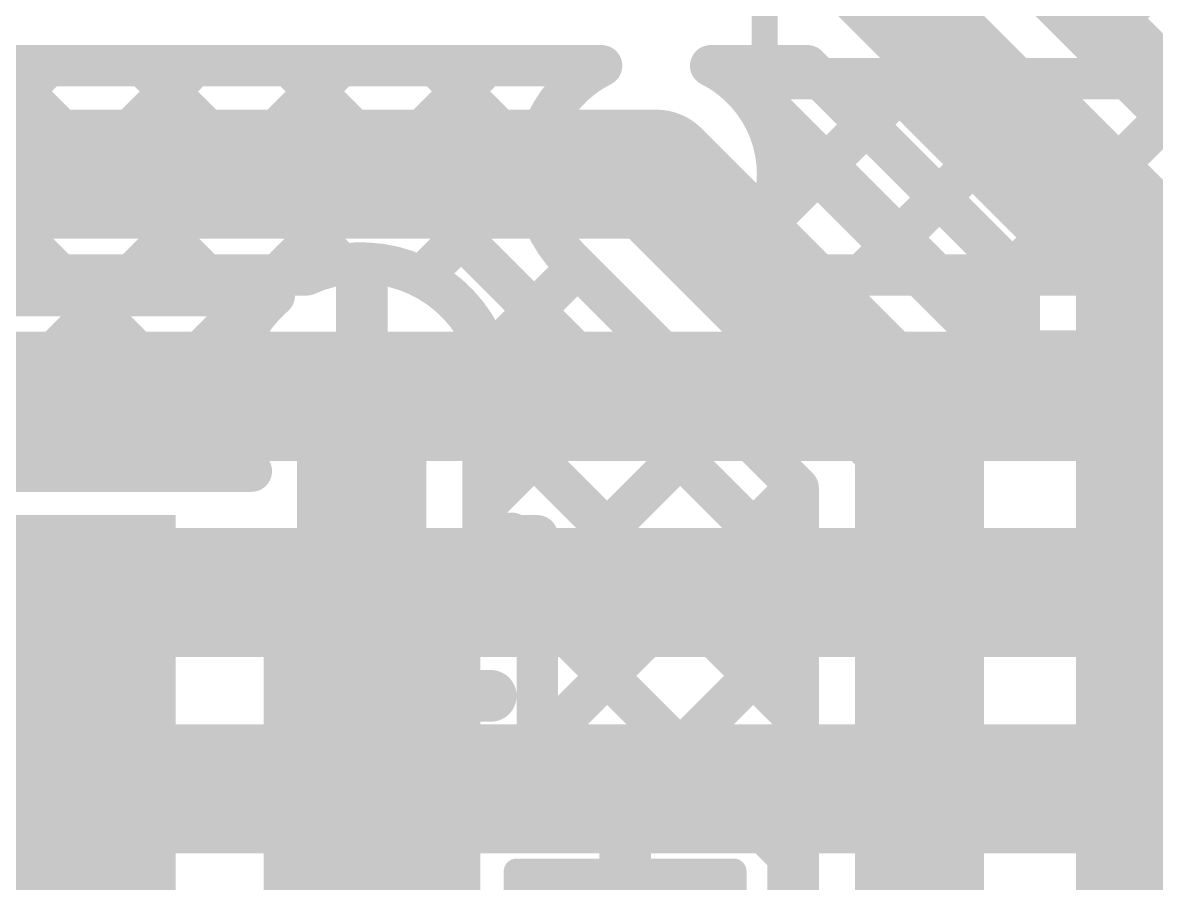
# Model space of a CAD drawing. Header units: millimetres. Extents: x 2.49 to 5.65, y 1.36 to 4.13.
# Drawn here: x 3.8184 to 4.0378, y 2.1377 to 2.3043 of the extents above; entities that cross this region are included whole.
import ezdxf

# ---------------------------------------------------------------- set-up
doc = ezdxf.new("R2010")
doc.units = ezdxf.units.MM
doc.header["$MEASUREMENT"] = 0
for name, color, linetype in [('BottomLayer', 5, 'Continuous'), ('MultiLayer', 9, 'Continuous'), ('TopLayer', 1, 'Continuous'), ('TopOverlay', 2, 'Continuous'), ('TopPaste', 8, 'Continuous'), ('TopSolder', 216, 'Continuous'), ('ViaHoleLayer', 16, 'Continuous')]:
    doc.layers.add(name, color=color, linetype=linetype)

# ---------------------------------------------------------------- blocks, each defined once
blk = doc.blocks.new('3_SSOP_12')
at = {"layer": 'TopLayer'}
for points in [[(-0.01181, 0.02756), (0.01181, 0.02756), (-0.01181, 0.06693), (0.01181, 0.06693)], [(-0.04921, -0.06693), (-0.02559, -0.06693), (-0.04921, -0.02756), (-0.02559, -0.02756)], [(0.02559, -0.06693), (0.04921, -0.06693), (0.02559, -0.02756), (0.04921, -0.02756)]]:
    blk.add_solid(points, dxfattribs=at)
at = {"layer": 'TopOverlay', "const_width": 0.005}
for points in [[(-0.06, -0.016), (-0.06, 0.033)], [(-0.06, 0.033), (-0.02, 0.033)], [(0.02, 0.033), (0.06, 0.033)], [(0.06, -0.016), (0.06, 0.033)], [(-0.015, -0.032), (0.015, -0.032)]]:
    blk.add_lwpolyline(points, dxfattribs=at)
at = {"layer": 'TopOverlay'}
for points, const_width in [([(-0.06125, 0.033, 1), (-0.05875, 0.033, 1)], 0.0025), ([(-0.06125, 0.033, 1), (-0.05875, 0.033, 1)], 0.0025), ([(-0.02125, 0.033, 1), (-0.01875, 0.033, 1)], 0.0025), ([(0.01875, 0.033, 1), (0.02125, 0.033, 1)], 0.0025), ([(0.05875, 0.033, 1), (0.06125, 0.033, 1)], 0.0025), ([(0.05875, 0.033, 1), (0.06125, 0.033, 1)], 0.0025), ([(-0.06125, -0.016, 1), (-0.05875, -0.016, 1)], 0.0025), ([(0.05875, -0.016, 1), (0.06125, -0.016, 1)], 0.0025), ([(-0.01625, -0.032, 1), (-0.01375, -0.032, 1)], 0.0025), ([(0.01375, -0.032, 1), (0.01625, -0.032, 1)], 0.0025), ([(-0.05839, -0.048, 1), (-0.06561, -0.048, 1)], 0.01), ([(-0.06811, -0.048, 1), (-0.06311, -0.048, 1)], 0.005), ([(-0.06089, -0.048, 1), (-0.05589, -0.048, 1)], 0.005)]:
    blk.add_lwpolyline(points, format="xyb", close=True, dxfattribs=dict(at, const_width=const_width))
at = {"layer": 'TopPaste'}
for points in [[(-0.01181, 0.02756), (0.01181, 0.02756), (-0.01181, 0.06693), (0.01181, 0.06693)], [(-0.04921, -0.06693), (-0.02559, -0.06693), (-0.04921, -0.02756), (-0.02559, -0.02756)], [(0.02559, -0.06693), (0.04921, -0.06693), (0.02559, -0.02756), (0.04921, -0.02756)]]:
    blk.add_solid(points, dxfattribs=at)
at = {"layer": 'TopSolder'}
for points in [[(-0.01581, 0.02356), (0.01581, 0.02356), (-0.01581, 0.07093), (0.01581, 0.07093)], [(-0.05321, -0.07093), (-0.02159, -0.07093), (-0.05321, -0.02356), (-0.02159, -0.02356)], [(0.02159, -0.07093), (0.05321, -0.07093), (0.02159, -0.02356), (0.05321, -0.02356)]]:
    blk.add_solid(points, dxfattribs=at)
blk = doc.blocks.new('C__0603_96')
at = {"layer": 'TopLayer'}
for points in [[(-0.045, 0.0175), (-0.045, -0.0175), (-0.015, 0.0175), (-0.015, -0.0175)], [(0.015, 0.0175), (0.015, -0.0175), (0.045, 0.0175), (0.045, -0.0175)]]:
    blk.add_solid(points, dxfattribs=at)
at = {"layer": 'TopOverlay', "const_width": 0.005}
for points in [[(-0.049, 0.021), (-0.018, 0.021)], [(-0.049, -0.021), (-0.049, 0.021)], [(0.018, 0.021), (0.049, 0.021)], [(0.049, -0.021), (0.049, 0.021)], [(-0.049, -0.021), (-0.018, -0.021)], [(0.018, -0.021), (0.049, -0.021)]]:
    blk.add_lwpolyline(points, dxfattribs=at)
at = {"layer": 'TopOverlay', "const_width": 0.0025}
for points in [[(-0.05025, 0.021, 1), (-0.04775, 0.021, 1)], [(-0.05025, 0.021, 1), (-0.04775, 0.021, 1)], [(-0.01925, 0.021, 1), (-0.01675, 0.021, 1)], [(0.01675, 0.021, 1), (0.01925, 0.021, 1)], [(0.04775, 0.021, 1), (0.05025, 0.021, 1)], [(0.04775, 0.021, 1), (0.05025, 0.021, 1)], [(-0.05025, -0.021, 1), (-0.04775, -0.021, 1)], [(-0.05025, -0.021, 1), (-0.04775, -0.021, 1)], [(-0.01925, -0.021, 1), (-0.01675, -0.021, 1)], [(0.01675, -0.021, 1), (0.01925, -0.021, 1)], [(0.04775, -0.021, 1), (0.05025, -0.021, 1)], [(0.04775, -0.021, 1), (0.05025, -0.021, 1)]]:
    blk.add_lwpolyline(points, format="xyb", close=True, dxfattribs=at)
at = {"layer": 'TopPaste'}
for points in [[(-0.045, 0.0175), (-0.045, -0.0175), (-0.015, 0.0175), (-0.015, -0.0175)], [(0.015, 0.0175), (0.015, -0.0175), (0.045, 0.0175), (0.045, -0.0175)]]:
    blk.add_solid(points, dxfattribs=at)
at = {"layer": 'TopSolder'}
for points in [[(-0.049, 0.0215), (-0.049, -0.0215), (-0.011, 0.0215), (-0.011, -0.0215)], [(0.011, 0.0215), (0.011, -0.0215), (0.049, 0.0215), (0.049, -0.0215)]]:
    blk.add_solid(points, dxfattribs=at)
blk = doc.blocks.new('C__0603_97')
at = {"layer": 'TopLayer'}
for points in [[(-0.045, 0.0175), (-0.045, -0.0175), (-0.015, 0.0175), (-0.015, -0.0175)], [(0.015, 0.0175), (0.015, -0.0175), (0.045, 0.0175), (0.045, -0.0175)]]:
    blk.add_solid(points, dxfattribs=at)
at = {"layer": 'TopOverlay', "const_width": 0.005}
for points in [[(-0.049, -0.021), (-0.049, 0.021)], [(-0.018, 0.021), (-0.049, 0.021)], [(0.049, 0.021), (0.018, 0.021)], [(0.049, -0.021), (0.049, 0.021)], [(-0.018, -0.021), (-0.049, -0.021)], [(0.049, -0.021), (0.018, -0.021)]]:
    blk.add_lwpolyline(points, dxfattribs=at)
at = {"layer": 'TopOverlay', "const_width": 0.0025}
for points in [[(-0.05025, 0.021, 1), (-0.04775, 0.021, 1)], [(-0.05025, 0.021, 1), (-0.04775, 0.021, 1)], [(-0.01925, 0.021, 1), (-0.01675, 0.021, 1)], [(0.01675, 0.021, 1), (0.01925, 0.021, 1)], [(0.04775, 0.021, 1), (0.05025, 0.021, 1)], [(0.04775, 0.021, 1), (0.05025, 0.021, 1)], [(-0.05025, -0.021, 1), (-0.04775, -0.021, 1)], [(-0.05025, -0.021, 1), (-0.04775, -0.021, 1)], [(-0.01925, -0.021, 1), (-0.01675, -0.021, 1)], [(0.01675, -0.021, 1), (0.01925, -0.021, 1)], [(0.04775, -0.021, 1), (0.05025, -0.021, 1)], [(0.04775, -0.021, 1), (0.05025, -0.021, 1)]]:
    blk.add_lwpolyline(points, format="xyb", close=True, dxfattribs=at)
at = {"layer": 'TopPaste'}
for points in [[(-0.045, 0.0175), (-0.045, -0.0175), (-0.015, 0.0175), (-0.015, -0.0175)], [(0.015, 0.0175), (0.015, -0.0175), (0.045, 0.0175), (0.045, -0.0175)]]:
    blk.add_solid(points, dxfattribs=at)
at = {"layer": 'TopSolder'}
for points in [[(-0.049, 0.0215), (-0.049, -0.0215), (-0.011, 0.0215), (-0.011, -0.0215)], [(0.011, 0.0215), (0.011, -0.0215), (0.049, 0.0215), (0.049, -0.0215)]]:
    blk.add_solid(points, dxfattribs=at)
blk = doc.blocks.new('C__0603_99')
at = {"layer": 'TopLayer'}
for points in [[(-0.045, 0.0175), (-0.045, -0.0175), (-0.015, 0.0175), (-0.015, -0.0175)], [(0.015, 0.0175), (0.015, -0.0175), (0.045, 0.0175), (0.045, -0.0175)]]:
    blk.add_solid(points, dxfattribs=at)
at = {"layer": 'TopOverlay', "const_width": 0.005}
for points in [[(-0.018, 0.021), (-0.049, 0.021)], [(-0.049, 0.021), (-0.049, -0.021)], [(0.049, 0.021), (0.018, 0.021)], [(0.049, 0.021), (0.049, -0.021)], [(-0.018, -0.021), (-0.049, -0.021)], [(0.049, -0.021), (0.018, -0.021)]]:
    blk.add_lwpolyline(points, dxfattribs=at)
at = {"layer": 'TopOverlay', "const_width": 0.0025}
for points in [[(-0.05025, 0.021, 1), (-0.04775, 0.021, 1)], [(-0.05025, 0.021, 1), (-0.04775, 0.021, 1)], [(-0.01925, 0.021, 1), (-0.01675, 0.021, 1)], [(0.01675, 0.021, 1), (0.01925, 0.021, 1)], [(0.04775, 0.021, 1), (0.05025, 0.021, 1)], [(0.04775, 0.021, 1), (0.05025, 0.021, 1)], [(-0.05025, -0.021, 1), (-0.04775, -0.021, 1)], [(-0.05025, -0.021, 1), (-0.04775, -0.021, 1)], [(-0.01925, -0.021, 1), (-0.01675, -0.021, 1)], [(0.01675, -0.021, 1), (0.01925, -0.021, 1)], [(0.04775, -0.021, 1), (0.05025, -0.021, 1)], [(0.04775, -0.021, 1), (0.05025, -0.021, 1)]]:
    blk.add_lwpolyline(points, format="xyb", close=True, dxfattribs=at)
at = {"layer": 'TopPaste'}
for points in [[(-0.045, 0.0175), (-0.045, -0.0175), (-0.015, 0.0175), (-0.015, -0.0175)], [(0.015, 0.0175), (0.015, -0.0175), (0.045, 0.0175), (0.045, -0.0175)]]:
    blk.add_solid(points, dxfattribs=at)
at = {"layer": 'TopSolder'}
for points in [[(-0.049, 0.0215), (-0.049, -0.0215), (-0.011, 0.0215), (-0.011, -0.0215)], [(0.011, 0.0215), (0.011, -0.0215), (0.049, 0.0215), (0.049, -0.0215)]]:
    blk.add_solid(points, dxfattribs=at)
blk = doc.blocks.new('UWX1H100MCL1GB_105')
at = {"layer": 'TopOverlay', "const_width": 0.005}
for points in [[(-0.096, 0.137), (-0.137, 0.096)], [(-0.096, 0.137), (0.14, 0.137)], [(-0.137, 0.096), (-0.137, 0.037)], [(-0.159, 0.063), (-0.159, 0.04)]]:
    blk.add_lwpolyline(points, dxfattribs=at)
at = {"layer": 'TopOverlay', "const_width": 0.0025}
for points in [[(-0.09725, 0.137, 1), (-0.09475, 0.137, 1)], [(-0.09725, 0.137, 1), (-0.09475, 0.137, 1)], [(-0.13825, 0.096, 1), (-0.13575, 0.096, 1)], [(-0.13825, 0.096, 1), (-0.13575, 0.096, 1)], [(-0.16025, 0.063, 1), (-0.15775, 0.063, 1)]]:
    blk.add_lwpolyline(points, format="xyb", close=True, dxfattribs=at)

msp = doc.modelspace()

# ---------------------------------------------------------------- linework, layer by layer
at = {"layer": 'BottomLayer'}
for points, const_width in [([(3.95549, 2.2935), (4.13227, 2.2935)], 0.008), ([(3.95733, 2.2935), (3.99533, 2.2555)], 0.008), ([(3.95895, 2.29017), (3.96227, 2.2935)], 0.008), ([(3.96244, 2.26539), (3.99056, 2.2935)], 0.008), ([(3.98084, 2.2555), (4.01884, 2.2935)], 0.008), ([(3.98561, 2.2935), (4.02361, 2.2555)], 0.008), ([(4.00913, 2.2555), (4.04713, 2.2935)], 0.008), ([(4.01389, 2.2935), (4.05189, 2.2555)], 0.008), ([(4.03741, 2.2555), (4.07541, 2.2935)], 0.008), ([(3.409, 2.275), (3.941, 2.275)], 0.025), ([(3.96056, 2.26198), (3.96704, 2.2555)], 0.008), ([(3.95411, 2.2555), (4.129, 2.2555)], 0.008), ([(3.48168, 2.2515), (3.86709, 2.2515)], 0.008), ([(3.80134, 2.2515), (3.83534, 2.2175)], 0.008), ([(3.80142, 2.2175), (3.83542, 2.2515)], 0.008), ([(3.82962, 2.2515), (3.86118, 2.21994)], 0.008), ([(3.8297, 2.2175), (3.8637, 2.2515)], 0.008), ([(3.8579, 2.2515), (3.86275, 2.24665)], 0.008), ([(3.884, 2.232), (4.129, 2.232)], 0.025), ([(3.86219, 2.232), (3.884, 2.232)], 0.01), ([(3.85799, 2.2175), (3.86092, 2.22044)], 0.008), ([(3.733, 2.2175), (3.86265, 2.2175)], 0.008), ([(3.733, 2.194), (4.097, 2.194)], 0.025), ([(3.79, 2.156), (4.074, 2.156)], 0.025), ([(3.79, 2.156), (3.836, 2.11)], 0.025)]:
    msp.add_lwpolyline(points, dxfattribs=dict(at, const_width=const_width))
for points, const_width in [([(3.95349, 2.2935, 1), (3.95749, 2.2935, 1)], 0.004), ([(3.95349, 2.2935, 1), (3.95749, 2.2935, 1)], 0.004), ([(3.95533, 2.2935, 1), (3.95933, 2.2935, 1)], 0.004), ([(3.96027, 2.2935, 1), (3.96427, 2.2935, 1)], 0.004), ([(3.98361, 2.2935, 1), (3.98761, 2.2935, 1)], 0.004), ([(3.98856, 2.2935, 1), (3.99256, 2.2935, 1)], 0.004), ([(4.01189, 2.2935, 1), (4.01589, 2.2935, 1)], 0.004), ([(4.01684, 2.2935, 1), (4.02084, 2.2935, 1)], 0.004), ([(3.95695, 2.29017, 1), (3.96095, 2.29017, 1)], 0.004), ([(3.93475, 2.275, 1), (3.94725, 2.275, 1)], 0.0125), ([(3.93509, 2.275, 1), (3.94691, 2.275, 1)], 0.01181), ([(3.9625, 2.275, 1), (3.9665, 2.275, 1)], 0.004), ([(3.9625, 2.275, 1), (3.9665, 2.275, 1)], 0.004), ([(3.96044, 2.26539, 1), (3.96444, 2.26539, 1)], 0.004), ([(3.95856, 2.26198, 1), (3.96256, 2.26198, 1)], 0.004), ([(3.95211, 2.2555, 1), (3.95611, 2.2555, 1)], 0.004), ([(3.95211, 2.2555, 1), (3.95611, 2.2555, 1)], 0.004), ([(3.96504, 2.2555, 1), (3.96904, 2.2555, 1)], 0.004), ([(3.97884, 2.2555, 1), (3.98284, 2.2555, 1)], 0.004), ([(3.99333, 2.2555, 1), (3.99733, 2.2555, 1)], 0.004), ([(4.00713, 2.2555, 1), (4.01113, 2.2555, 1)], 0.004), ([(4.02161, 2.2555, 1), (4.02561, 2.2555, 1)], 0.004), ([(4.03541, 2.2555, 1), (4.03941, 2.2555, 1)], 0.004), ([(3.82762, 2.2515, 1), (3.83162, 2.2515, 1)], 0.004), ([(3.83342, 2.2515, 1), (3.83742, 2.2515, 1)], 0.004), ([(3.8559, 2.2515, 1), (3.8599, 2.2515, 1)], 0.004), ([(3.8617, 2.2515, 1), (3.8657, 2.2515, 1)], 0.004), ([(3.86509, 2.2515, 1), (3.86909, 2.2515, 1)], 0.004), ([(3.86509, 2.2515, 1), (3.86909, 2.2515, 1)], 0.004), ([(3.86075, 2.24665, 1), (3.86475, 2.24665, 1)], 0.004), ([(3.87775, 2.232, 1), (3.89025, 2.232, 1)], 0.0125), ([(3.87809, 2.232, 1), (3.88991, 2.232, 1)], 0.01181), ([(3.85969, 2.232, 1), (3.86469, 2.232, 1)], 0.005), ([(3.8815, 2.232, 1), (3.8865, 2.232, 1)], 0.005), ([(3.85892, 2.22044, 1), (3.86292, 2.22044, 1)], 0.004), ([(3.85918, 2.21994, 1), (3.86318, 2.21994, 1)], 0.004), ([(3.8277, 2.2175, 1), (3.8317, 2.2175, 1)], 0.004), ([(3.83334, 2.2175, 1), (3.83734, 2.2175, 1)], 0.004), ([(3.85599, 2.2175, 1), (3.85999, 2.2175, 1)], 0.004), ([(3.86065, 2.2175, 1), (3.86465, 2.2175, 1)], 0.004), ([(3.86065, 2.2175, 1), (3.86465, 2.2175, 1)], 0.004)]:
    msp.add_lwpolyline(points, format="xyb", close=True, dxfattribs=dict(at, const_width=const_width))
at = {"layer": 'BottomLayer', "const_width": 0.008}
for points in [[(3.95549, 2.2935, -0.230536), (3.9645, 2.275)], [(3.9645, 2.275, -0.249684), (3.95411, 2.2555)], [(3.86265, 2.2175, -0.380099), (3.86709, 2.2515)]]:
    msp.add_lwpolyline(points, format="xyb", dxfattribs=at)
at = {"layer": 'MultiLayer', "const_width": 0.01181}
for points in [[(3.93509, 2.275, 1), (3.94691, 2.275, 1)], [(3.87809, 2.232, 1), (3.88991, 2.232, 1)]]:
    msp.add_lwpolyline(points, format="xyb", close=True, dxfattribs=at)
at = {"layer": 'TopLayer'}
for points, const_width in [([(3.73896, 2.59672), (4.05, 2.28568)], 0.008), ([(3.99388, 2.33181), (4.0471, 2.2786)], 0.008), ([(4.02552, 2.30018), (4.05, 2.32466)], 0.008), ([(3.979, 2.317), (4.03229, 2.26371)], 0.02), ([(3.768, 2.296), (3.93045, 2.296)], 0.008), ([(3.78285, 2.2555), (3.82335, 2.296)], 0.008), ([(3.78512, 2.296), (3.82562, 2.2555)], 0.008), ([(3.81114, 2.2555), (3.85164, 2.296)], 0.008), ([(3.8134, 2.296), (3.8539, 2.2555)], 0.008), ([(3.83942, 2.2555), (3.87992, 2.296)], 0.008), ([(3.84169, 2.296), (3.88016, 2.25752)], 0.008), ([(3.8677, 2.2555), (3.9082, 2.296)], 0.008), ([(3.86997, 2.296), (3.9685, 2.19747)], 0.008), ([(3.89826, 2.296), (3.91756, 2.2767)], 0.008), ([(3.95155, 2.296), (3.9703, 2.296)], 0.008), ([(3.95483, 2.296), (4.01129, 2.23954)], 0.008), ([(3.959, 2.29023), (3.96477, 2.296)], 0.008), ([(3.9703, 2.296), (4.01129, 2.25501)], 0.008), ([(4.03966, 2.28604), (4.05, 2.29637)], 0.008), ([(3.95762, 2.29162), (4.0086, 2.24063)], 0.008), ([(3.941, 2.275), (3.992, 2.224)], 0.025), ([(3.97315, 2.27609), (3.98168, 2.28462)], 0.008), ([(3.89556, 2.25508), (3.91759, 2.27711)], 0.008), ([(3.98729, 2.26195), (3.99582, 2.27048)], 0.008), ([(4.03229, 1.9869), (4.03229, 2.26371)], 0.02), ([(3.9086, 2.23982), (3.92577, 2.257)], 0.008), ([(3.92438, 2.25838), (3.9685, 2.21427)], 0.008), ([(4.00143, 2.2478), (4.00996, 2.25634)], 0.008), ([(3.76846, 2.2555), (3.87332, 2.2555)], 0.008), ([(3.884, 2.232), (3.884, 2.25381)], 0.01), ([(4.01129, 2.23743), (4.01129, 2.25501)], 0.008), ([(3.9075, 2.21044), (3.93991, 2.24285)], 0.008), ([(3.708, 2.232), (3.884, 2.232)], 0.025), ([(3.884, 2.174), (3.884, 2.232)], 0.025), ([(3.884, 2.232), (3.90581, 2.232)], 0.01), ([(3.992, 2.043), (3.992, 2.224)], 0.025), ([(3.90952, 2.22816), (3.9685, 2.16919)], 0.008), ([(3.918, 2.19266), (3.95405, 2.22871)], 0.008), ([(3.9075, 2.2055), (3.9075, 2.22132)], 0.008), ([(3.918, 2.16437), (3.9682, 2.21457)], 0.008), ([(3.9685, 2.05273), (3.9685, 2.21427)], 0.008), ([(3.9075, 2.2055), (3.913, 2.2055)], 0.008), ([(3.9075, 2.205), (3.913, 2.205)], 0.008), ([(3.913, 2.205), (3.918, 2.205)], 0.008), ([(3.918, 2.15), (3.918, 2.205)], 0.008), ([(3.918, 2.1914), (3.9594, 2.15)], 0.008), ([(3.93191, 2.15), (3.9685, 2.18659)], 0.008), ([(3.884, 2.124), (3.884, 2.174)], 0.025), ([(3.884, 2.174), (3.909, 2.174)], 0.01), ([(3.821, 2.156), (3.824, 2.159)], 0.02), ([(3.824, 2.124), (3.824, 2.159)], 0.02), ([(3.918, 2.16312), (3.93112, 2.15)], 0.008), ([(3.96019, 2.15), (3.9685, 2.15831)], 0.008), ([(3.918, 2.15), (3.9665, 2.15)], 0.008), ([(3.9594, 2.15), (3.9665, 2.1429)], 0.008), ([(3.9665, 2.092), (3.9665, 2.15)], 0.008), ([(3.935, 2.121), (3.935, 2.146)], 0.01)]:
    msp.add_lwpolyline(points, dxfattribs=dict(at, const_width=const_width))
for points, const_width in [([(4.02352, 2.30018, 1), (4.02752, 2.30018, 1)], 0.004), ([(3.82135, 2.296, 1), (3.82535, 2.296, 1)], 0.004), ([(3.83969, 2.296, 1), (3.84369, 2.296, 1)], 0.004), ([(3.84964, 2.296, 1), (3.85364, 2.296, 1)], 0.004), ([(3.86797, 2.296, 1), (3.87197, 2.296, 1)], 0.004), ([(3.87792, 2.296, 1), (3.88192, 2.296, 1)], 0.004), ([(3.89626, 2.296, 1), (3.90026, 2.296, 1)], 0.004), ([(3.9062, 2.296, 1), (3.9102, 2.296, 1)], 0.004), ([(3.92845, 2.296, 1), (3.93245, 2.296, 1)], 0.004), ([(3.92845, 2.296, 1), (3.93245, 2.296, 1)], 0.004), ([(3.94955, 2.296, 1), (3.95355, 2.296, 1)], 0.004), ([(3.94955, 2.296, 1), (3.95355, 2.296, 1)], 0.004), ([(3.95283, 2.296, 1), (3.95683, 2.296, 1)], 0.004), ([(3.96277, 2.296, 1), (3.96677, 2.296, 1)], 0.004), ([(3.9683, 2.296, 1), (3.9723, 2.296, 1)], 0.004), ([(3.9683, 2.296, 1), (3.9723, 2.296, 1)], 0.004), ([(3.95562, 2.29162, 1), (3.95962, 2.29162, 1)], 0.004), ([(3.95562, 2.29162, 1), (3.95962, 2.29162, 1)], 0.004), ([(3.957, 2.29023, 1), (3.961, 2.29023, 1)], 0.004), ([(4.03766, 2.28604, 1), (4.04166, 2.28604, 1)], 0.004), ([(3.93475, 2.275, 1), (3.94725, 2.275, 1)], 0.0125), ([(3.93509, 2.275, 1), (3.94691, 2.275, 1)], 0.01181), ([(3.97968, 2.28462, 1), (3.98368, 2.28462, 1)], 0.004), ([(3.91556, 2.2767, 1), (3.91956, 2.2767, 1)], 0.004), ([(3.91559, 2.27711, 1), (3.91959, 2.27711, 1)], 0.004), ([(3.97115, 2.27609, 1), (3.97515, 2.27609, 1)], 0.004), ([(3.99382, 2.27048, 1), (3.99782, 2.27048, 1)], 0.004), ([(4.02729, 2.26371, 1), (4.03729, 2.26371, 1)], 0.01), ([(4.02729, 2.26371, 1), (4.03729, 2.26371, 1)], 0.01), ([(3.98529, 2.26195, 1), (3.98929, 2.26195, 1)], 0.004), ([(3.87816, 2.25752, 1), (3.88216, 2.25752, 1)], 0.004), ([(3.92238, 2.25838, 1), (3.92638, 2.25838, 1)], 0.004), ([(3.92238, 2.25838, 1), (3.92638, 2.25838, 1)], 0.004), ([(3.92377, 2.257, 1), (3.92777, 2.257, 1)], 0.004), ([(4.00796, 2.25634, 1), (4.01196, 2.25634, 1)], 0.004), ([(3.82362, 2.2555, 1), (3.82762, 2.2555, 1)], 0.004), ([(3.83742, 2.2555, 1), (3.84142, 2.2555, 1)], 0.004), ([(3.8519, 2.2555, 1), (3.8559, 2.2555, 1)], 0.004), ([(3.8657, 2.2555, 1), (3.8697, 2.2555, 1)], 0.004), ([(3.87132, 2.2555, 1), (3.87532, 2.2555, 1)], 0.004), ([(3.87132, 2.2555, 1), (3.87532, 2.2555, 1)], 0.004), ([(3.8815, 2.25381, 1), (3.8865, 2.25381, 1)], 0.005), ([(3.89356, 2.25508, 1), (3.89756, 2.25508, 1)], 0.004), ([(4.00929, 2.25501, 1), (4.01329, 2.25501, 1)], 0.004), ([(4.00929, 2.25501, 1), (4.01329, 2.25501, 1)], 0.004), ([(3.99943, 2.2478, 1), (4.00343, 2.2478, 1)], 0.004), ([(3.93791, 2.24285, 1), (3.94191, 2.24285, 1)], 0.004), ([(3.87775, 2.232, 1), (3.89025, 2.232, 1)], 0.0125), ([(3.87775, 2.232, 1), (3.89025, 2.232, 1)], 0.0125), ([(3.87809, 2.232, 1), (3.88991, 2.232, 1)], 0.01181), ([(3.9066, 2.23982, 1), (3.9106, 2.23982, 1)], 0.004), ([(4.0066, 2.24063, 1), (4.0106, 2.24063, 1)], 0.004), ([(4.0066, 2.24063, 1), (4.0106, 2.24063, 1)], 0.004), ([(4.00662, 2.24062, 1), (4.01062, 2.24062, 1)], 0.004), ([(4.00929, 2.23954, 1), (4.01329, 2.23954, 1)], 0.004), ([(4.00929, 2.23743, 1), (4.01329, 2.23743, 1)], 0.004), ([(4.00929, 2.23743, 1), (4.01329, 2.23743, 1)], 0.004), ([(4.00929, 2.23743, 1), (4.01329, 2.23743, 1)], 0.004), ([(3.8815, 2.232, 1), (3.8865, 2.232, 1)], 0.005), ([(3.8815, 2.232, 1), (3.8865, 2.232, 1)], 0.005), ([(3.90331, 2.232, 1), (3.90831, 2.232, 1)], 0.005), ([(3.98575, 2.224, 1), (3.99825, 2.224, 1)], 0.0125), ([(3.98575, 2.224, 1), (3.99825, 2.224, 1)], 0.0125), ([(3.90781, 2.232, 1), (3.91181, 2.232, 1)], 0.004), ([(3.90781, 2.232, 1), (3.91181, 2.232, 1)], 0.004), ([(3.90752, 2.22816, 1), (3.91152, 2.22816, 1)], 0.004), ([(3.95205, 2.22871, 1), (3.95605, 2.22871, 1)], 0.004), ([(3.9055, 2.22132, 1), (3.9095, 2.22132, 1)], 0.004), ([(3.9055, 2.22132, 1), (3.9095, 2.22132, 1)], 0.004), ([(3.9662, 2.21457, 1), (3.9702, 2.21457, 1)], 0.004), ([(3.9665, 2.21427, 1), (3.9705, 2.21427, 1)], 0.004), ([(3.9665, 2.21427, 1), (3.9705, 2.21427, 1)], 0.004), ([(3.9055, 2.21044, 1), (3.9095, 2.21044, 1)], 0.004), ([(3.9055, 2.2055, 1), (3.9095, 2.2055, 1)], 0.004), ([(3.9055, 2.2055, 1), (3.9095, 2.2055, 1)], 0.004), ([(3.9055, 2.205, 1), (3.9095, 2.205, 1)], 0.004), ([(3.911, 2.2055, 1), (3.915, 2.2055, 1)], 0.004), ([(3.911, 2.205, 1), (3.915, 2.205, 1)], 0.004), ([(3.911, 2.205, 1), (3.915, 2.205, 1)], 0.004), ([(3.916, 2.205, 1), (3.92, 2.205, 1)], 0.004), ([(3.916, 2.205, 1), (3.92, 2.205, 1)], 0.004), ([(3.9665, 2.19747, 1), (3.9705, 2.19747, 1)], 0.004), ([(3.916, 2.19266, 1), (3.92, 2.19266, 1)], 0.004), ([(3.916, 2.1914, 1), (3.92, 2.1914, 1)], 0.004), ([(3.9665, 2.18659, 1), (3.9705, 2.18659, 1)], 0.004), ([(3.87775, 2.174, 1), (3.89025, 2.174, 1)], 0.0125), ([(3.87775, 2.174, 1), (3.89025, 2.174, 1)], 0.0125), ([(3.8815, 2.174, 1), (3.8865, 2.174, 1)], 0.005), ([(3.9065, 2.174, 1), (3.9115, 2.174, 1)], 0.005), ([(3.9665, 2.16919, 1), (3.9705, 2.16919, 1)], 0.004), ([(3.819, 2.159, 1), (3.829, 2.159, 1)], 0.01), ([(3.819, 2.159, 1), (3.829, 2.159, 1)], 0.01), ([(3.916, 2.16437, 1), (3.92, 2.16437, 1)], 0.004), ([(3.816, 2.156, 1), (3.826, 2.156, 1)], 0.01), ([(3.916, 2.16312, 1), (3.92, 2.16312, 1)], 0.004), ([(3.9665, 2.15831, 1), (3.9705, 2.15831, 1)], 0.004), ([(3.916, 2.15, 1), (3.92, 2.15, 1)], 0.004), ([(3.916, 2.15, 1), (3.92, 2.15, 1)], 0.004), ([(3.92912, 2.15, 1), (3.93312, 2.15, 1)], 0.004), ([(3.92991, 2.15, 1), (3.93391, 2.15, 1)], 0.004), ([(3.9574, 2.15, 1), (3.9614, 2.15, 1)], 0.004), ([(3.9574, 2.15, 1), (3.9614, 2.15, 1)], 0.004), ([(3.95819, 2.15, 1), (3.96219, 2.15, 1)], 0.004), ([(3.9645, 2.15, 1), (3.9685, 2.15, 1)], 0.004), ([(3.9645, 2.15, 1), (3.9685, 2.15, 1)], 0.004), ([(3.9325, 2.146, 1), (3.9375, 2.146, 1)], 0.005), ([(3.9645, 2.1429, 1), (3.9685, 2.1429, 1)], 0.004)]:
    msp.add_lwpolyline(points, format="xyb", close=True, dxfattribs=dict(at, const_width=const_width))
at = {"layer": 'TopLayer', "const_width": 0.008}
for points in [[(3.92438, 2.25838, -0.511348), (3.93045, 2.296)], [(3.95155, 2.296, -0.080157), (3.95762, 2.29162)], [(3.87332, 2.2555, -0.54539), (3.90981, 2.232)], [(4.0086, 2.24063, -0.044622), (4.01129, 2.23743)], [(4.00862, 2.24062, -0.044356), (4.01129, 2.23743)], [(3.90981, 2.232, -0.107003), (3.9075, 2.22132)]]:
    msp.add_lwpolyline(points, format="xyb", dxfattribs=at)
at = {"layer": 'TopLayer'}
for points in [[(3.73919, 2.209), (3.73919, 2.135), (3.839, 2.209), (3.839, 2.135)], [(3.807, 2.075), (3.848, 2.075), (3.807, 2.209), (3.848, 2.209)], [(3.865, 2.075), (3.907, 2.075), (3.865, 2.194), (3.907, 2.194)]]:
    msp.add_solid(points, dxfattribs=at)
at = {"layer": 'ViaHoleLayer', "const_width": 0.00591}
for points in [[(3.93805, 2.275, 1), (3.94395, 2.275, 1)], [(3.88105, 2.232, 1), (3.88695, 2.232, 1)]]:
    msp.add_lwpolyline(points, format="xyb", close=True, dxfattribs=at)

# ---------------------------------------------------------------- block references
for name, p, rotation in [('UWX1H100MCL1GB_105', (4.099, 2.3793), 90), ('C__0603_96', (3.854, 2.174), 360), ('3_SSOP_12', (4.099, 2.108), 360), ('C__0603_99', (3.854, 2.124), 180), ('C__0603_97', (3.935, 2.091), 270)]:
    msp.add_blockref(name, p, dxfattribs=dict(rotation=rotation))

doc.saveas('drawing.dxf')
